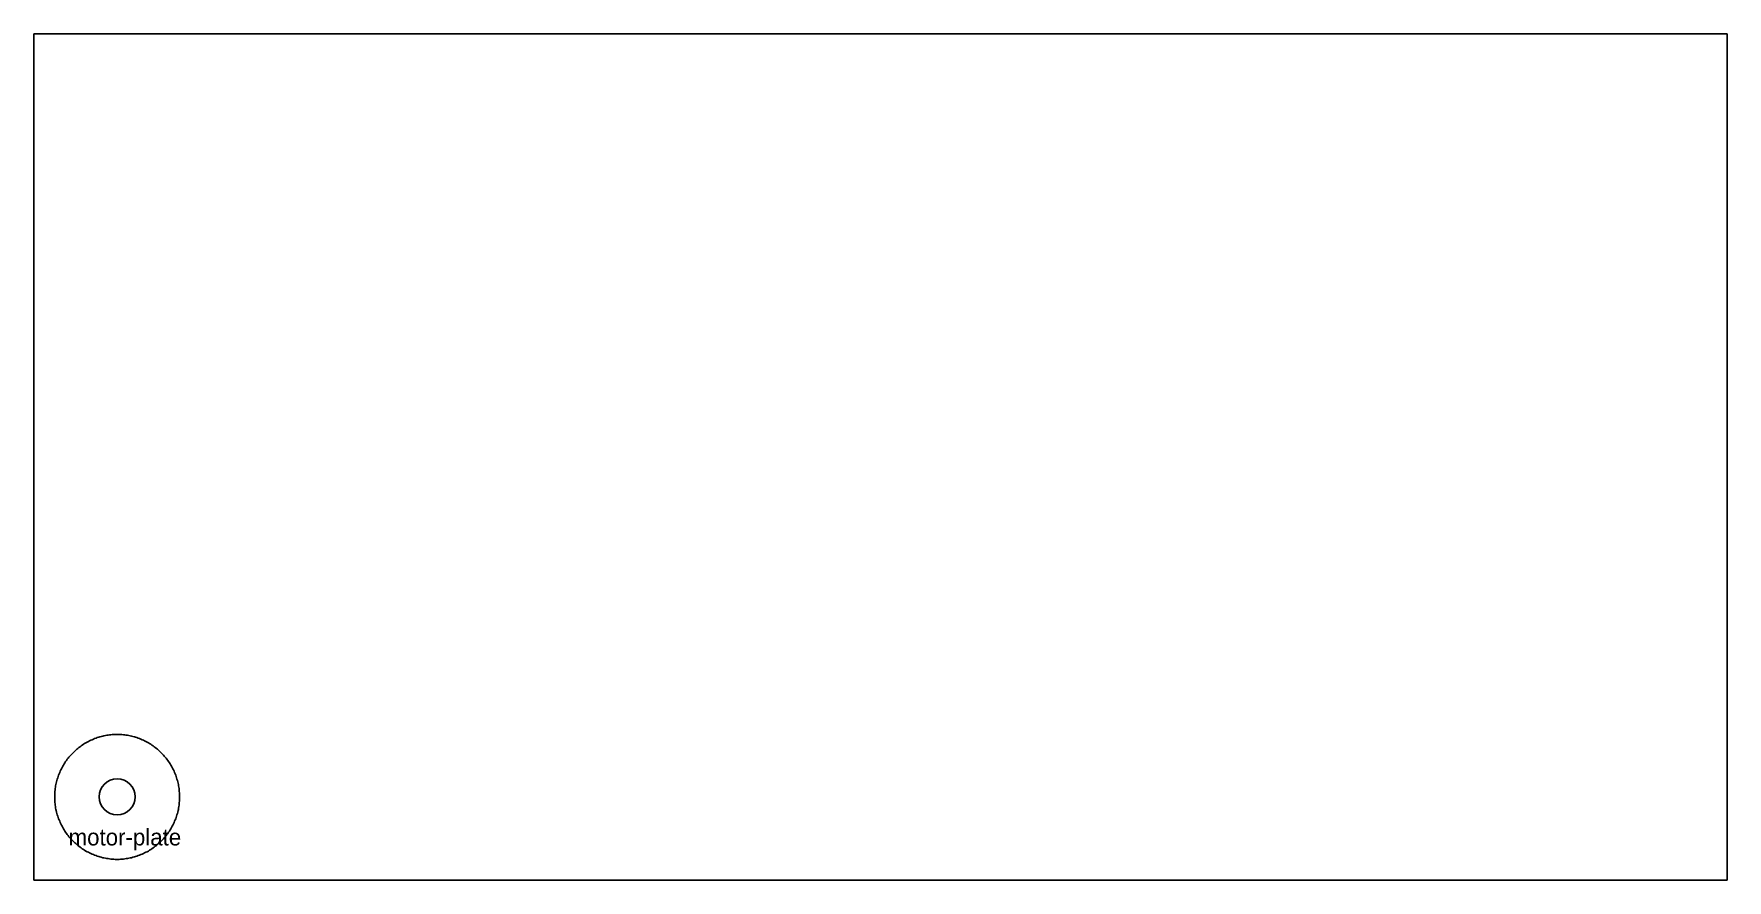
# Model space of a CAD drawing. Header units: millimetres. Extents: x 0 to 1220, y 0 to 610.
import ezdxf

# ---------------------------------------------------------------- set-up
doc = ezdxf.new("R2010")
doc.units = ezdxf.units.MM
doc.layers.add('CUT_INSIDE', color=5, linetype='Continuous')
doc.layers.add('CUT_OUTSIDE', color=1, linetype='Continuous')

msp = doc.modelspace()

# ---------------------------------------------------------------- linework, layer by layer
at = {"layer": 'CUT_INSIDE'}
msp.add_circle((60, 60), 13, dxfattribs=at)
at = {"layer": 'CUT_OUTSIDE'}
msp.add_lwpolyline([(105, 60), (105, 61), (105, 62), (104.9, 63), (104.8, 64), (104.7, 65), (104.6, 66), (104.5, 67), (104.3, 68), (104.1, 69), (103.9, 69.9), (103.7, 70.9), (103.4, 71.9), (103.1, 72.8), (102.8, 73.8), (102.5, 74.8), (102.2, 75.7), (101.8, 76.6), (101.4, 77.6), (101, 78.5), (100.6, 79.4), (100.2, 80.3), (99.7, 81.2), (99.2, 82.1), (98.7, 82.9), (98.2, 83.8), (97.7, 84.6), (97.1, 85.5), (96.5, 86.3), (95.9, 87.1), (95.3, 87.9), (94.7, 88.7), (94, 89.4), (93.4, 90.2), (92.7, 90.9), (92, 91.6), (91.3, 92.3), (90.6, 93), (89.8, 93.7), (89.1, 94.4), (88.3, 95), (87.5, 95.6), (86.7, 96.2), (85.9, 96.8), (85.1, 97.4), (84.2, 97.9), (83.4, 98.5), (82.5, 99), (81.6, 99.5), (80.7, 99.9), (79.8, 100.4), (78.9, 100.8), (78, 101.2), (77.1, 101.6), (76.2, 102), (75.2, 102.3), (74.3, 102.7), (73.3, 103), (72.4, 103.3), (71.4, 103.5), (70.4, 103.8), (69.5, 104), (68.5, 104.2), (67.5, 104.4), (66.5, 104.5), (65.5, 104.7), (64.5, 104.8), (63.5, 104.9), (62.5, 104.9), (61.5, 105), (60.5, 105), (59.5, 105), (58.5, 105), (57.5, 104.9), (56.5, 104.9), (55.5, 104.8), (54.5, 104.7), (53.5, 104.5), (52.5, 104.4), (51.5, 104.2), (50.5, 104), (49.6, 103.8), (48.6, 103.5), (47.6, 103.3), (46.7, 103), (45.7, 102.7), (44.8, 102.3), (43.8, 102), (42.9, 101.6), (42, 101.2), (41.1, 100.8), (40.2, 100.4), (39.3, 99.9), (38.4, 99.5), (37.5, 99), (36.6, 98.5), (35.8, 97.9), (34.9, 97.4), (34.1, 96.8), (33.3, 96.2), (32.5, 95.6), (31.7, 95), (30.9, 94.4), (30.2, 93.7), (29.4, 93), (28.7, 92.3), (28, 91.6), (27.3, 90.9), (26.6, 90.2), (26, 89.4), (25.3, 88.7), (24.7, 87.9), (24.1, 87.1), (23.5, 86.3), (22.9, 85.5), (22.3, 84.6), (21.8, 83.8), (21.3, 82.9), (20.8, 82.1), (20.3, 81.2), (19.8, 80.3), (19.4, 79.4), (19, 78.5), (18.6, 77.6), (18.2, 76.6), (17.8, 75.7), (17.5, 74.8), (17.2, 73.8), (16.9, 72.8), (16.6, 71.9), (16.3, 70.9), (16.1, 69.9), (15.9, 69), (15.7, 68), (15.5, 67), (15.4, 66), (15.3, 65), (15.2, 64), (15.1, 63), (15, 62), (15, 61), (15, 60), (15, 59), (15, 58), (15.1, 57), (15.2, 56), (15.3, 55), (15.4, 54), (15.5, 53), (15.7, 52), (15.9, 51), (16.1, 50.1), (16.3, 49.1), (16.6, 48.1), (16.9, 47.1), (17.2, 46.2), (17.5, 45.2), (17.8, 44.3), (18.2, 43.4), (18.6, 42.4), (19, 41.5), (19.4, 40.6), (19.8, 39.7), (20.3, 38.8), (20.8, 37.9), (21.3, 37.1), (21.8, 36.2), (22.3, 35.4), (22.9, 34.5), (23.5, 33.7), (24.1, 32.9), (24.7, 32.1), (25.3, 31.3), (26, 30.6), (26.6, 29.8), (27.3, 29.1), (28, 28.4), (28.7, 27.7), (29.4, 27), (30.2, 26.3), (30.9, 25.6), (31.7, 25), (32.5, 24.4), (33.3, 23.8), (34.1, 23.2), (34.9, 22.6), (35.8, 22.1), (36.6, 21.5), (37.5, 21), (38.4, 20.5), (39.3, 20.1), (40.2, 19.6), (41.1, 19.2), (42, 18.8), (42.9, 18.4), (43.8, 18), (44.8, 17.7), (45.7, 17.3), (46.7, 17), (47.6, 16.7), (48.6, 16.5), (49.6, 16.2), (50.5, 16), (51.5, 15.8), (52.5, 15.6), (53.5, 15.5), (54.5, 15.3), (55.5, 15.2), (56.5, 15.1), (57.5, 15.1), (58.5, 15), (59.5, 15), (60.5, 15), (61.5, 15), (62.5, 15.1), (63.5, 15.1), (64.5, 15.2), (65.5, 15.3), (66.5, 15.5), (67.5, 15.6), (68.5, 15.8), (69.5, 16), (70.4, 16.2), (71.4, 16.5), (72.4, 16.7), (73.3, 17), (74.3, 17.3), (75.2, 17.7), (76.2, 18), (77.1, 18.4), (78, 18.8), (78.9, 19.2), (79.8, 19.6), (80.7, 20.1), (81.6, 20.5), (82.5, 21), (83.4, 21.5), (84.2, 22.1), (85.1, 22.6), (85.9, 23.2), (86.7, 23.8), (87.5, 24.4), (88.3, 25), (89.1, 25.6), (89.8, 26.3), (90.6, 27), (91.3, 27.7), (92, 28.4), (92.7, 29.1), (93.4, 29.8), (94, 30.6), (94.7, 31.3), (95.3, 32.1), (95.9, 32.9), (96.5, 33.7), (97.1, 34.5), (97.7, 35.4), (98.2, 36.2), (98.7, 37.1), (99.2, 37.9), (99.7, 38.8), (100.2, 39.7), (100.6, 40.6), (101, 41.5), (101.4, 42.4), (101.8, 43.4), (102.2, 44.3), (102.5, 45.2), (102.8, 46.2), (103.1, 47.1), (103.4, 48.1), (103.7, 49.1), (103.9, 50.1), (104.1, 51), (104.3, 52), (104.5, 53), (104.6, 54), (104.7, 55), (104.8, 56), (104.9, 57), (105, 58), (105, 59), (105, 60)], close=True, dxfattribs=at)
at = {"layer": 'SHEET_EDGE'}
msp.add_lwpolyline([(0, 0), (1220, 0), (1220, 610), (0, 610)], close=True, dxfattribs=at)

# ---------------------------------------------------------------- texts
at = {"layer": 'NOTES'}
msp.add_text('motor-plate', height=12, dxfattribs=at).set_placement((25, 25))

doc.saveas('drawing.dxf')
